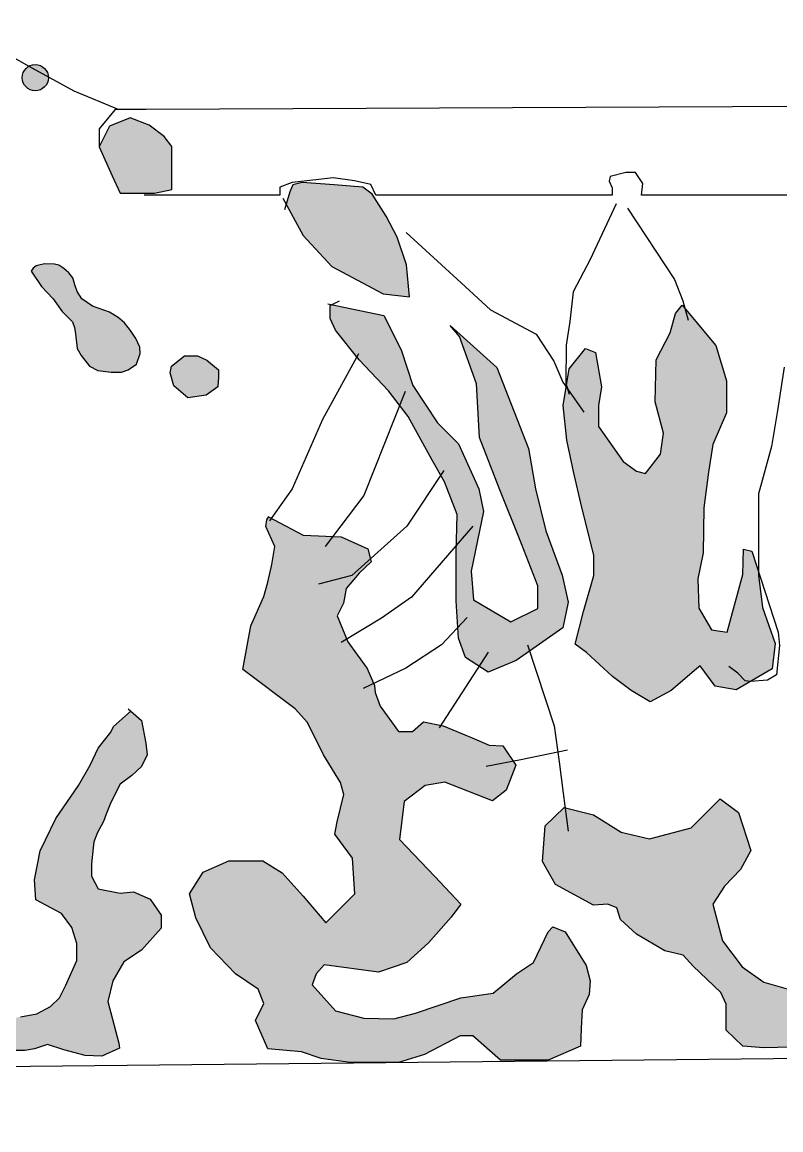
# Model space of a CAD drawing. Header units: inches. Extents: x 155 to 361, y 91 to 381.
# Drawn here: x 343.28 to 344.572, y 305.377 to 307.264 of the extents above; entities that cross this region are included whole.
import ezdxf

# ---------------------------------------------------------------- set-up
doc = ezdxf.new("R2010")
doc.units = ezdxf.units.IN
doc.header["$MEASUREMENT"] = 0
doc.layers.add('çziigi', color=10, linetype='Continuous')

msp = doc.modelspace()

# ---------------------------------------------------------------- hatches: boundary and pattern name
at = {"layer": 'çziigi'}
h = msp.add_hatch(color=256, dxfattribs=at)
h.dxf.hatch_style = 1
h.paths.add_polyline_path([(343.1052, 307.056), (343.133, 307.0272), (343.1463, 307.0133), (343.1951, 307.005), (343.2029, 307.0188), (343.1863, 307.0449), (343.1863, 307.0678), (343.1709, 307.0754), (343.1492, 307.0862), (343.133, 307.0943), (343.1049, 307.1082), (343.0797, 307.1037), (343.0043, 307.0902), (343.0379, 307.0788), (343.0758, 307.066)])
h.paths.add_polyline_path([(342.8082, 307.1657), (342.8082, 307.1879), (342.8235, 307.2091), (342.8658, 307.2318), (342.8947, 307.2473), (342.9122, 307.2567), (342.9325, 307.264), (342.98, 307.2529), (342.9986, 307.2344), (342.9986, 307.2143), (342.9779, 307.1821), (342.9779, 307.1525), (342.9779, 307.134), (342.9779, 307.1208), (342.9869, 307.1208), (342.9837, 307.105), (342.9399, 307.105), (342.8997, 307.1161), (342.8854, 307.1277), (342.8553, 307.1293), (342.8426, 307.1293), (342.8135, 307.1372)])
h.paths.add_polyline_path([(343.2803, 307.1694, -0.273332), (343.2919, 307.1889), (343.2976, 307.1857), (343.3248, 307.1707, -0.014537), (343.3249, 307.1694, -1)])
h.paths.add_polyline_path([(343.2976, 307.1857), (343.2919, 307.1889, -0.551569), (343.3248, 307.1707)])
h = msp.add_hatch(color=256, dxfattribs=at)
h.dxf.hatch_style = 1
h.paths.add_polyline_path([(343.371, 306.7331), (343.3693, 306.744), (343.3658, 306.7538), (343.3484, 306.7709), (343.3331, 306.7929), (343.3133, 306.8137), (343.2957, 306.84), (343.2989, 306.845), (343.3042, 306.8492), (343.3182, 306.8522), (343.3351, 306.852), (343.3428, 306.8501), (343.351, 306.8446), (343.36, 306.8369), (343.3666, 306.8287), (343.3701, 306.8164), (343.3742, 306.805), (343.3819, 306.7929), (343.3999, 306.7801), (343.429, 306.7702), (343.444, 306.7611), (343.4544, 306.7521), (343.4645, 306.7387), (343.4738, 306.7253), (343.4804, 306.7106), (343.4815, 306.6999), (343.4749, 306.6816), (343.4607, 306.6718), (343.4495, 306.6677), (343.4317, 306.6679), (343.409, 306.6709), (343.3948, 306.6778), (343.3808, 306.6961), (343.3737, 306.7081)])
h.paths.add_polyline_path([(343.5323, 306.6667), (343.5345, 306.6782), (343.5566, 306.6958), (343.5791, 306.6958), (343.5945, 306.6883), (343.6144, 306.672), (343.6148, 306.6592), (343.6135, 306.6429), (343.5936, 306.6284), (343.5623, 306.624), (343.5385, 306.6447)])
h.paths.add_polyline_path([(343.7296, 306.9539), (343.736, 306.9748), (343.7413, 306.9867), (343.7572, 306.9907), (343.8115, 306.9867), (343.8605, 306.9827), (343.8764, 306.9708), (343.9002, 306.9337), (343.9188, 306.898), (343.9347, 306.8504), (343.94, 306.7961), (343.8949, 306.8014), (343.8075, 306.8477), (343.7585, 306.9007)])
h.paths.add_polyline_path([(343.4113, 307.0517), (343.4291, 307.0869), (343.4643, 307.101), (343.4967, 307.0883), (343.5221, 307.0693), (343.5354, 307.0522), (343.5354, 307.0276), (343.5354, 306.9979), (343.5354, 306.9788), (343.5057, 306.9727), (343.447, 306.9727), (343.4337, 307.0021)])
h = msp.add_hatch(color=256, dxfattribs=at)
h.dxf.hatch_style = 1
h.paths.add_polyline_path([(343.8141, 306.7391), (343.8049, 306.759), (343.8049, 306.7815), (343.8072, 306.7826), (343.8963, 306.7643), (343.9254, 306.706), (343.9453, 306.6451), (343.9877, 306.5816), (344.0234, 306.5459), (344.0579, 306.4691), (344.0658, 306.4307), (344.0592, 306.3977), (344.0446, 306.3288), (344.0486, 306.2799), (344.1122, 306.2428), (344.1585, 306.2653), (344.1585, 306.3037), (344.1307, 306.3752), (344.0923, 306.4704), (344.0592, 306.5565), (344.0539, 306.6478), (344.0247, 306.7285), (344.0088, 306.7471), (344.0883, 306.6756), (344.1426, 306.5379), (344.1545, 306.4691), (344.1718, 306.3977), (344.1996, 306.3222), (344.2102, 306.2759), (344.2009, 306.2322), (344.1214, 306.1766), (344.0738, 306.1568), (344.0353, 306.1819), (344.0234, 306.215), (344.0194, 306.2785), (344.0194, 306.3593), (344.0208, 306.4254), (343.9996, 306.481), (343.9784, 306.5181), (343.9373, 306.5922), (343.9042, 306.6359), (343.8539, 306.6888)])
h = msp.add_hatch(color=256, dxfattribs=at)
h.dxf.hatch_style = 1
h.paths.add_polyline_path([(344.2334, 306.4375), (344.2193, 306.4987), (344.2078, 306.5522), (344.2015, 306.6112), (344.2117, 306.6736), (344.2397, 306.708), (344.2563, 306.7016), (344.2665, 306.643), (344.2614, 306.6112), (344.2614, 306.5755), (344.3035, 306.5156), (344.3264, 306.499), (344.3417, 306.4952), (344.3672, 306.5283), (344.3723, 306.564), (344.3583, 306.6175), (344.3596, 306.6889), (344.3838, 306.7348), (344.3927, 306.7679), (344.4042, 306.7819), (344.4616, 306.7131), (344.4795, 306.6532), (344.4795, 306.5984), (344.4565, 306.5449), (344.4488, 306.4978), (344.4412, 306.4366), (344.4399, 306.3602), (344.431, 306.3156), (344.4323, 306.2659), (344.454, 306.2289), (344.4807, 306.2251), (344.5075, 306.3232), (344.5088, 306.3665), (344.5228, 306.3627), (344.5343, 306.3273), (344.5343, 306.3219), (344.5407, 306.2671), (344.5624, 306.2056), (344.5573, 306.1623), (344.4961, 306.1266), (344.4603, 306.133), (344.4348, 306.1674), (344.4285, 306.1623), (344.3851, 306.1254), (344.3494, 306.1062), (344.3175, 306.1254), (344.2856, 306.1496), (344.241, 306.1903), (344.2219, 306.2044), (344.2359, 306.2604), (344.2538, 306.3216), (344.2538, 306.356)])
h = msp.add_hatch(color=256, dxfattribs=at)
h.dxf.hatch_style = 1
h.paths.add_polyline_path([(343.6695, 306.236), (343.6916, 306.2855), (343.6984, 306.3103), (343.7053, 306.3405), (343.7108, 306.3708), (343.6952, 306.4048), (343.6968, 306.4165), (343.7001, 306.4216), (343.7589, 306.3901), (343.8236, 306.3873), (343.869, 306.3667), (343.8745, 306.3447), (343.8539, 306.3255), (343.8319, 306.2994), (343.8277, 306.2746), (343.8167, 306.2526), (343.8346, 306.2086), (343.8676, 306.1633), (343.88, 306.1344), (343.8814, 306.122), (343.8894, 306.0993), (343.7793, 306.044), (343.7659, 306.0709), (343.7452, 306.0942), (343.6558, 306.1616)])
h.paths.add_polyline_path([(343.7934, 306.0159), (343.7793, 306.044), (343.8894, 306.0993), (343.8896, 306.0987), (343.9213, 306.056), (343.9447, 306.056), (343.9639, 306.0725), (343.997, 306.0657), (344.0465, 306.045), (344.0754, 306.0327), (344.0988, 306.0313), (344.1208, 305.9983), (344.1043, 305.9557), (344.0809, 305.9378), (343.9997, 305.9694), (343.9667, 305.9639), (343.9309, 305.9364), (343.9227, 305.8718), (343.9832, 305.8086), (344.0273, 305.7616), (344.0107, 305.7396), (343.9722, 305.6956), (343.9351, 305.6626), (343.8869, 305.6461), (343.7947, 305.6585), (343.781, 305.6433), (343.7741, 305.6241), (343.814, 305.5801), (343.8622, 305.5677), (343.9131, 305.5663), (343.9502, 305.576), (344.0273, 305.6021), (344.0823, 305.6103), (344.1222, 305.6433), (344.1511, 305.6626), (344.1758, 305.7148), (344.1841, 305.7231), (344.2047, 305.7148), (344.2405, 305.6571), (344.2474, 305.631), (344.246, 305.6076), (344.2336, 305.5815), (344.2322, 305.5499), (344.2309, 305.5196), (344.1758, 305.4962), (344.1359, 305.4962), (344.0947, 305.4962), (344.0479, 305.5375), (344.0259, 305.5375), (343.9653, 305.5059), (343.9213, 305.4921), (343.8787, 305.4921), (343.8388, 305.4921), (343.7892, 305.499), (343.7562, 305.51), (343.6984, 305.5155), (343.6778, 305.5636), (343.6916, 305.5925), (343.6819, 305.6172), (343.6434, 305.6433), (343.6008, 305.6873), (343.576, 305.7382), (343.565, 305.7794), (343.5884, 305.8165), (343.6324, 305.8358), (343.6902, 305.8358), (343.7232, 305.8152), (343.759, 305.7753), (343.7975, 305.7299), (343.847, 305.7794), (343.8429, 305.8399), (343.8126, 305.8812), (343.8168, 305.9018), (343.8278, 305.9485), (343.8223, 305.9691)])
h = msp.add_hatch(color=256, dxfattribs=at)
h.dxf.hatch_style = 1
h.paths.add_polyline_path([(343.4098, 306.0272), (343.431, 306.0546), (343.4359, 306.0646), (343.4655, 306.0904), (343.4833, 306.0746), (343.4908, 306.0359), (343.4933, 306.016), (343.4833, 305.9961), (343.4671, 305.9811), (343.4472, 305.9662), (343.431, 305.935), (343.4235, 305.9151), (343.4185, 305.9026), (343.4085, 305.8839), (343.4023, 305.8677), (343.401, 305.8578), (343.3985, 305.8303), (343.3985, 305.8092), (343.4098, 305.788), (343.4472, 305.7805), (343.4696, 305.783), (343.4983, 305.7705), (343.517, 305.7431), (343.517, 305.7207), (343.4833, 305.6833), (343.4534, 305.6634), (343.4347, 305.631), (343.426, 305.5961), (343.4447, 305.525), (343.4459, 305.5163), (343.416, 305.5026), (343.3873, 305.5039), (343.3511, 305.5138), (343.3237, 305.5226), (343.3013, 305.5151), (343.2851, 305.5126), (343.2614, 305.5126), (343.2302, 305.5126), (343.2252, 305.525), (343.2426, 305.5624), (343.2776, 305.5699), (343.305, 305.5749), (343.3287, 305.5874), (343.3437, 305.6023), (343.3549, 305.6235), (343.3736, 305.6659), (343.3736, 305.6945), (343.3649, 305.7219), (343.3474, 305.7456), (343.3038, 305.7693), (343.3013, 305.8029), (343.3112, 305.8528), (343.3374, 305.9076), (343.3761, 305.9637), (343.396, 305.9986)])
h = msp.add_hatch(color=256, dxfattribs=at)
h.dxf.hatch_style = 1
h.paths.add_polyline_path([(344.974, 305.7528), (344.9703, 305.7912), (344.9765, 305.8098), (344.9865, 305.8247), (344.9945, 305.8392), (345.0026, 305.8346), (345.0473, 305.8098), (345.0795, 305.795), (345.1019, 305.8074), (345.1068, 305.8086), (345.1391, 305.8086), (345.149, 305.8012), (345.1652, 305.7615), (345.1639, 305.7404), (345.1404, 305.7069), (345.0957, 305.6759), (345.0758, 305.6474), (345.0597, 305.5965), (345.0547, 305.5606), (345.0212, 305.5259), (344.9691, 305.5197), (344.8971, 305.5197), (344.8524, 305.5221), (344.7618, 305.5234), (344.696, 305.5209), (344.6514, 305.5197), (344.5434, 305.5172), (344.5074, 305.5197), (344.4788, 305.5469), (344.4788, 305.5916), (344.4702, 305.6114), (344.423, 305.6561), (344.4056, 305.6747), (344.3746, 305.6821), (344.3262, 305.7106), (344.2989, 305.7354), (344.2927, 305.7553), (344.2778, 305.7615), (344.253, 305.7602), (344.1884, 305.795), (344.1661, 305.8346), (344.171, 305.8954), (344.2033, 305.9264), (344.253, 305.914), (344.3001, 305.8843), (344.3485, 305.8731), (344.4193, 305.8917), (344.454, 305.9264), (344.4689, 305.9413), (344.4999, 305.9177), (344.521, 305.8532), (344.5037, 305.821), (344.4764, 305.7925), (344.4565, 305.7615), (344.4726, 305.6995), (344.5061, 305.6548), (344.5434, 305.6288), (344.6414, 305.6003), (344.6787, 305.5916), (344.732, 305.5804), (344.809, 305.6015), (344.8772, 305.6263), (344.8772, 305.6511), (344.835, 305.7032), (344.7444, 305.728), (344.7171, 305.7466), (344.7109, 305.764), (344.6824, 305.7726), (344.6489, 305.7702), (344.6327, 305.7677), (344.629, 305.8049), (344.6762, 305.8607), (344.7047, 305.8743), (344.7308, 305.8743), (344.7308, 305.847), (344.7097, 305.8408), (344.7122, 305.8148), (344.7308, 305.8074), (344.7655, 305.8086), (344.8127, 305.8309), (344.835, 305.8284), (344.8623, 305.8012), (344.8673, 305.7602), (344.8797, 305.7268), (344.8946, 305.6945), (344.9033, 305.6772), (344.9244, 305.6511), (344.9542, 305.6474), (344.9728, 305.6995)])

# ---------------------------------------------------------------- linework, layer by layer
for p, q in [((343.2976, 307.1857), (343.2437, 307.2158)), ((343.3688, 307.1465), (343.2976, 307.1857)), ((343.4455, 307.1145), (343.3688, 307.1465)), ((343.4384, 307.1154), (343.4113, 307.0823)), ((343.4915, 307.1154), (343.4384, 307.1154)), ((346.5093, 307.1294), (343.4915, 307.1154)), ((343.4643, 307.101), (343.4291, 307.0869)), ((343.4967, 307.0883), (343.4643, 307.101)), ((343.4291, 307.0869), (343.4113, 307.0517)), ((343.4113, 307.0823), (343.4113, 307.0517)), ((343.5221, 307.0693), (343.4967, 307.0883)), ((343.5354, 307.0522), (343.5221, 307.0693)), ((343.4113, 307.0517), (343.4337, 307.0021)), ((343.5354, 307.0276), (343.5354, 307.0522)), ((343.5354, 306.9979), (343.5354, 307.0276)), ((343.4337, 307.0021), (343.447, 306.9727)), ((344.2817, 307.0009), (344.2797, 306.993)), ((344.3082, 307.0077), (344.2817, 307.0009)), ((344.3249, 307.0077), (344.3082, 307.0077)), ((344.3374, 306.9893), (344.3249, 307.0077)), ((343.5354, 306.9788), (343.5354, 306.9979)), ((343.7402, 306.9909), (343.7189, 306.9831)), ((343.7189, 306.9831), (343.7189, 306.9691)), ((343.7413, 306.9867), (343.736, 306.9748)), ((343.7802, 306.9956), (343.7402, 306.9909)), ((343.7572, 306.9907), (343.7413, 306.9867)), ((343.8115, 306.9867), (343.7572, 306.9907)), ((343.8098, 306.999), (343.7802, 306.9956)), ((343.8462, 306.9935), (343.8098, 306.999)), ((343.8605, 306.9827), (343.8115, 306.9867)), ((343.8741, 306.9875), (343.8462, 306.9935)), ((343.8764, 306.9708), (343.8605, 306.9827)), ((343.8825, 306.9691), (343.8741, 306.9875)), ((344.2797, 306.993), (344.285, 306.9818)), ((344.285, 306.9818), (344.285, 306.9691)), ((344.3351, 306.9691), (344.3374, 306.9893)), ((343.447, 306.9727), (343.5057, 306.9727)), ((343.7189, 306.9691), (343.4881, 306.9691)), ((343.5057, 306.9727), (343.5354, 306.9788)), ((343.7241, 306.9642), (343.7585, 306.9007)), ((343.736, 306.9748), (343.7267, 306.9443)), ((343.9002, 306.9337), (343.8764, 306.9708)), ((344.285, 306.9691), (343.8825, 306.9691)), ((344.7078, 306.9691), (344.3351, 306.9691)), ((344.2919, 306.9546), (344.2473, 306.8597)), ((344.3109, 306.9472), (344.391, 306.8259)), ((343.9188, 306.898), (343.9002, 306.9337)), ((343.7585, 306.9007), (343.8075, 306.8477)), ((343.9347, 306.8504), (343.9188, 306.898)), ((343.9342, 306.9059), (344.0276, 306.8201)), ((343.3182, 306.8522), (343.3042, 306.8492)), ((343.3351, 306.852), (343.3182, 306.8522)), ((343.3428, 306.8501), (343.3351, 306.852)), ((343.351, 306.8446), (343.3428, 306.8501)), ((343.94, 306.7961), (343.9347, 306.8504)), ((344.2473, 306.8597), (344.2184, 306.8044)), ((343.2989, 306.845), (343.2957, 306.84)), ((343.2957, 306.84), (343.3133, 306.8137)), ((343.3042, 306.8492), (343.2989, 306.845)), ((343.36, 306.8369), (343.351, 306.8446)), ((343.3666, 306.8287), (343.36, 306.8369)), ((343.8075, 306.8477), (343.8949, 306.8014)), ((343.3133, 306.8137), (343.3331, 306.7929)), ((343.3701, 306.8164), (343.3666, 306.8287)), ((343.3742, 306.805), (343.3701, 306.8164)), ((344.0276, 306.8201), (344.0779, 306.7739)), ((344.391, 306.8259), (344.405, 306.7895)), ((343.3819, 306.7929), (343.3742, 306.805)), ((343.8949, 306.8014), (343.94, 306.7961)), ((344.2184, 306.8044), (344.2126, 306.7541)), ((343.3331, 306.7929), (343.3484, 306.7709)), ((343.3999, 306.7801), (343.3819, 306.7929)), ((343.429, 306.7702), (343.3999, 306.7801)), ((343.8005, 306.784), (343.8963, 306.7643)), ((343.8049, 306.7815), (343.8208, 306.7894)), ((343.8049, 306.759), (343.8049, 306.7815)), ((344.3927, 306.7679), (344.4042, 306.7819)), ((344.4042, 306.7819), (344.4616, 306.7131)), ((344.405, 306.7895), (344.4141, 306.7565)), ((343.3484, 306.7709), (343.3658, 306.7538)), ((343.444, 306.7611), (343.429, 306.7702)), ((343.4544, 306.7521), (343.444, 306.7611)), ((343.8141, 306.7391), (343.8049, 306.759)), ((343.8963, 306.7643), (343.9254, 306.706)), ((344.0779, 306.7739), (344.1556, 306.7326)), ((344.3838, 306.7348), (344.3927, 306.7679)), ((343.3658, 306.7538), (343.3693, 306.744)), ((343.3693, 306.744), (343.371, 306.7331)), ((343.4645, 306.7387), (343.4544, 306.7521)), ((343.4738, 306.7253), (343.4645, 306.7387)), ((343.8539, 306.6888), (343.8141, 306.7391)), ((344.0247, 306.7285), (344.0088, 306.7471)), ((344.0088, 306.7471), (344.0883, 306.6756)), ((344.2126, 306.7541), (344.2068, 306.7136)), ((343.371, 306.7331), (343.3737, 306.7081)), ((343.4804, 306.7106), (343.4738, 306.7253)), ((344.0539, 306.6478), (344.0247, 306.7285)), ((344.1556, 306.7326), (344.1853, 306.6864)), ((344.3596, 306.6889), (344.3838, 306.7348)), ((343.3737, 306.7081), (343.3808, 306.6961)), ((343.4749, 306.6816), (343.4815, 306.6999)), ((343.4815, 306.6999), (343.4804, 306.7106)), ((343.8532, 306.6993), (343.7919, 306.587)), ((343.9254, 306.706), (343.9453, 306.6451)), ((344.2068, 306.7136), (344.206, 306.6492)), ((344.2117, 306.6736), (344.2397, 306.708)), ((344.2397, 306.708), (344.2563, 306.7016)), ((344.2563, 306.7016), (344.2665, 306.643)), ((344.4616, 306.7131), (344.4795, 306.6532)), ((343.3808, 306.6961), (343.3948, 306.6778)), ((343.4607, 306.6718), (343.4749, 306.6816)), ((343.5345, 306.6782), (343.5566, 306.6958)), ((343.5566, 306.6958), (343.5791, 306.6958)), ((343.5791, 306.6958), (343.5945, 306.6883)), ((343.5945, 306.6883), (343.6144, 306.672)), ((343.9042, 306.6359), (343.8539, 306.6888)), ((344.1853, 306.6864), (344.201, 306.6509)), ((344.3583, 306.6175), (344.3596, 306.6889)), ((343.3948, 306.6778), (343.409, 306.6709)), ((343.409, 306.6709), (343.4317, 306.6679)), ((343.4317, 306.6679), (343.4495, 306.6677)), ((343.4495, 306.6677), (343.4607, 306.6718)), ((343.5323, 306.6667), (343.5345, 306.6782)), ((343.5385, 306.6447), (343.5323, 306.6667)), ((343.6144, 306.672), (343.6148, 306.6592)), ((344.0883, 306.6756), (344.1426, 306.5379)), ((344.2015, 306.6112), (344.2117, 306.6736)), ((344.5777, 306.6762), (344.5662, 306.6023)), ((343.5623, 306.624), (343.5385, 306.6447)), ((343.6135, 306.6429), (343.5936, 306.6284)), ((343.6148, 306.6592), (343.6135, 306.6429)), ((343.9453, 306.6451), (343.9877, 306.5816)), ((344.0592, 306.5565), (344.0539, 306.6478)), ((344.201, 306.6509), (344.2365, 306.5997)), ((344.206, 306.6492), (344.2118, 306.6303)), ((344.2665, 306.643), (344.2614, 306.6112)), ((344.4795, 306.6532), (344.4795, 306.5984)), ((343.5936, 306.6284), (343.5623, 306.624)), ((343.9323, 306.635), (343.8621, 306.4577)), ((343.9373, 306.5922), (343.9042, 306.6359)), ((344.2078, 306.5522), (344.2015, 306.6112)), ((344.2614, 306.6112), (344.2614, 306.5755)), ((344.3723, 306.564), (344.3583, 306.6175)), ((343.7919, 306.587), (343.74, 306.4689)), ((343.9784, 306.5181), (343.9373, 306.5922)), ((344.4795, 306.5984), (344.4565, 306.5449)), ((344.5662, 306.6023), (344.556, 306.5411)), ((343.9877, 306.5816), (344.0234, 306.5459)), ((344.2614, 306.5755), (344.3035, 306.5156)), ((344.0923, 306.4704), (344.0592, 306.5565)), ((344.2193, 306.4987), (344.2078, 306.5522)), ((344.3672, 306.5283), (344.3723, 306.564)), ((344.0234, 306.5459), (344.0579, 306.4691)), ((344.1426, 306.5379), (344.1545, 306.4691)), ((344.4565, 306.5449), (344.4488, 306.4978)), ((344.556, 306.5411), (344.5343, 306.4608)), ((343.9996, 306.481), (343.9784, 306.5181)), ((344.3035, 306.5156), (344.3264, 306.499)), ((344.3417, 306.4952), (344.3672, 306.5283)), ((343.9983, 306.5003), (343.935, 306.4055)), ((344.2334, 306.4375), (344.2193, 306.4987)), ((344.3264, 306.499), (344.3417, 306.4952)), ((344.4488, 306.4978), (344.4412, 306.4366)), ((344.0208, 306.4254), (343.9996, 306.481)), ((343.74, 306.4689), (343.7017, 306.4144)), ((343.8621, 306.4577), (343.7961, 306.3711)), ((344.0579, 306.4691), (344.0658, 306.4307)), ((344.1307, 306.3752), (344.0923, 306.4704)), ((344.1545, 306.4691), (344.1718, 306.3977)), ((344.5343, 306.4608), (344.5343, 306.3793)), ((344.2538, 306.356), (344.2334, 306.4375)), ((344.4412, 306.4366), (344.4399, 306.3602)), ((343.6952, 306.4048), (343.6968, 306.4165)), ((343.6968, 306.4165), (343.7004, 306.4221)), ((343.6998, 306.4217), (343.7589, 306.3901)), ((344.0194, 306.3593), (344.0208, 306.4254)), ((344.0658, 306.4307), (344.0592, 306.3977)), ((343.7108, 306.3708), (343.6952, 306.4048)), ((343.935, 306.4055), (343.8415, 306.3216)), ((344.0478, 306.4055), (343.9433, 306.2845)), ((344.0592, 306.3977), (344.0446, 306.3288)), ((344.1718, 306.3977), (344.1996, 306.3222)), ((343.7589, 306.3901), (343.8236, 306.3873)), ((343.8236, 306.3873), (343.869, 306.3667)), ((344.5343, 306.3793), (344.5343, 306.3219)), ((343.7053, 306.3405), (343.7108, 306.3708)), ((343.869, 306.3667), (343.8745, 306.3447)), ((344.0194, 306.2785), (344.0194, 306.3593)), ((344.1585, 306.3037), (344.1307, 306.3752)), ((344.4399, 306.3602), (344.431, 306.3156)), ((344.5075, 306.3232), (344.5088, 306.3665)), ((344.5088, 306.3665), (344.5228, 306.3627)), ((344.5228, 306.3627), (344.5674, 306.2251)), ((343.6984, 306.3103), (343.7053, 306.3405)), ((343.8745, 306.3447), (343.8539, 306.3255)), ((344.2538, 306.3216), (344.2538, 306.356)), ((343.8415, 306.3216), (343.7851, 306.3065)), ((343.8539, 306.3255), (343.8319, 306.2994)), ((344.0446, 306.3288), (344.0486, 306.2799)), ((344.1996, 306.3222), (344.2102, 306.2759)), ((344.2359, 306.2604), (344.2538, 306.3216)), ((344.4807, 306.2251), (344.5075, 306.3232)), ((344.5343, 306.3219), (344.5407, 306.2671)), ((343.6916, 306.2855), (343.6984, 306.3103)), ((344.1585, 306.2653), (344.1585, 306.3037)), ((344.431, 306.3156), (344.4323, 306.2659)), ((343.6695, 306.236), (343.6916, 306.2855)), ((343.8319, 306.2994), (343.8277, 306.2746)), ((343.9433, 306.2845), (343.8924, 306.2487)), ((343.8277, 306.2746), (343.8167, 306.2526)), ((344.0234, 306.215), (344.0194, 306.2785)), ((344.0486, 306.2799), (344.1122, 306.2428)), ((344.1122, 306.2428), (344.1585, 306.2653)), ((344.2102, 306.2759), (344.2009, 306.2322)), ((344.4323, 306.2659), (344.454, 306.2289)), ((344.5407, 306.2671), (344.5624, 306.2056)), ((343.8167, 306.2526), (343.8346, 306.2086)), ((343.8924, 306.2487), (343.8236, 306.2075)), ((344.0382, 306.2501), (343.9942, 306.2034)), ((344.2219, 306.2044), (344.2359, 306.2604)), ((343.6558, 306.1616), (343.6695, 306.236)), ((344.2009, 306.2322), (344.1214, 306.1766)), ((344.454, 306.2289), (344.4807, 306.2251)), ((343.8346, 306.2086), (343.8676, 306.1633)), ((344.0353, 306.1819), (344.0234, 306.215)), ((344.5674, 306.2251), (344.57, 306.2021)), ((343.9942, 306.2034), (343.9336, 306.1635)), ((344.074, 306.191), (343.9901, 306.0618)), ((344.1409, 306.2036), (344.1861, 306.0652)), ((344.241, 306.1903), (344.2219, 306.2044)), ((344.2856, 306.1496), (344.241, 306.1903)), ((344.5624, 306.2056), (344.5573, 306.1623)), ((344.57, 306.2021), (344.5649, 306.1525)), ((344.0738, 306.1568), (344.0353, 306.1819)), ((344.1214, 306.1766), (344.0738, 306.1568)), ((343.7452, 306.0942), (343.6558, 306.1616)), ((343.9336, 306.1635), (343.8607, 306.1291)), ((343.8676, 306.1633), (343.88, 306.1344)), ((344.4285, 306.1623), (344.3851, 306.1254)), ((344.4348, 306.1674), (344.4285, 306.1623)), ((344.4603, 306.133), (344.4348, 306.1674)), ((344.4986, 306.155), (344.4833, 306.1665)), ((344.5573, 306.1623), (344.4961, 306.1266)), ((344.5113, 306.1423), (344.4986, 306.155)), ((344.5649, 306.1525), (344.5496, 306.1435)), ((343.88, 306.1344), (343.8814, 306.122)), ((344.3175, 306.1254), (344.2856, 306.1496)), ((344.4961, 306.1266), (344.4603, 306.133)), ((344.5203, 306.141), (344.5113, 306.1423)), ((344.5496, 306.1435), (344.5203, 306.141)), ((343.8814, 306.122), (343.8896, 306.0987)), ((344.3494, 306.1062), (344.3175, 306.1254)), ((344.3851, 306.1254), (344.3494, 306.1062)), ((343.8896, 306.0987), (343.9213, 306.056)), ((343.4359, 306.0646), (343.4659, 306.0908)), ((343.4609, 306.0945), (343.4833, 306.0746)), ((343.7659, 306.0709), (343.7452, 306.0942)), ((343.431, 306.0546), (343.4359, 306.0646)), ((343.4833, 306.0746), (343.4908, 306.0359)), ((343.7934, 306.0159), (343.7659, 306.0709)), ((343.9447, 306.056), (343.9639, 306.0725)), ((343.9639, 306.0725), (343.997, 306.0657)), ((343.997, 306.0657), (344.0465, 306.045)), ((344.1861, 306.0652), (344.1946, 306.0044)), ((343.4098, 306.0272), (343.431, 306.0546)), ((343.9213, 306.056), (343.9447, 306.056)), ((344.0465, 306.045), (344.0754, 306.0327)), ((343.396, 305.9986), (343.4098, 306.0272)), ((343.4908, 306.0359), (343.4933, 306.016)), ((344.0754, 306.0327), (344.0988, 306.0313)), ((344.0988, 306.0313), (344.1208, 305.9983)), ((344.2087, 306.0242), (344.1295, 306.0073)), ((343.4933, 306.016), (343.4833, 305.9961)), ((343.8223, 305.9691), (343.7934, 306.0159)), ((344.1295, 306.0073), (344.0702, 305.996)), ((344.1946, 306.0044), (344.2016, 305.9508)), ((343.3761, 305.9637), (343.396, 305.9986)), ((343.4833, 305.9961), (343.4671, 305.9811)), ((344.1208, 305.9983), (344.1043, 305.9557)), ((343.3374, 305.9076), (343.3761, 305.9637)), ((343.4472, 305.9662), (343.431, 305.935)), ((343.4671, 305.9811), (343.4472, 305.9662)), ((343.8278, 305.9485), (343.8223, 305.9691)), ((343.9667, 305.9639), (343.9309, 305.9364)), ((343.9997, 305.9694), (343.9667, 305.9639)), ((344.0809, 305.9378), (343.9997, 305.9694)), ((343.8168, 305.9018), (343.8278, 305.9485)), ((344.1043, 305.9557), (344.0809, 305.9378)), ((344.2016, 305.9508), (344.2101, 305.8858)), ((343.431, 305.935), (343.4235, 305.9151)), ((343.9309, 305.9364), (343.9227, 305.8718)), ((344.171, 305.8954), (344.2033, 305.9264)), ((344.2033, 305.9264), (344.253, 305.914)), ((344.4193, 305.8917), (344.454, 305.9264)), ((344.454, 305.9264), (344.4689, 305.9413)), ((344.4689, 305.9413), (344.4999, 305.9177)), ((343.3112, 305.8528), (343.3374, 305.9076)), ((343.4235, 305.9151), (343.4185, 305.9026)), ((344.253, 305.914), (344.3001, 305.8843)), ((344.4999, 305.9177), (344.521, 305.8532)), ((343.4185, 305.9026), (343.4085, 305.8839)), ((343.8126, 305.8812), (343.8168, 305.9018)), ((344.1661, 305.8346), (344.171, 305.8954)), ((344.3485, 305.8731), (344.4193, 305.8917)), ((343.4085, 305.8839), (343.4023, 305.8677)), ((343.8429, 305.8399), (343.8126, 305.8812)), ((343.9227, 305.8718), (343.9832, 305.8086)), ((344.3001, 305.8843), (344.3485, 305.8731)), ((343.3013, 305.8029), (343.3112, 305.8528)), ((343.401, 305.8578), (343.3985, 305.8303)), ((343.4023, 305.8677), (343.401, 305.8578)), ((344.521, 305.8532), (344.5037, 305.821)), ((343.5884, 305.8165), (343.6324, 305.8358)), ((343.6324, 305.8358), (343.6902, 305.8358)), ((343.6902, 305.8358), (343.7232, 305.8152)), ((343.847, 305.7794), (343.8429, 305.8399)), ((344.1884, 305.795), (344.1661, 305.8346)), ((343.3985, 305.8303), (343.3985, 305.8092)), ((343.565, 305.7794), (343.5884, 305.8165)), ((343.7232, 305.8152), (343.759, 305.7753)), ((344.5037, 305.821), (344.4764, 305.7925)), ((343.3038, 305.7693), (343.3013, 305.8029)), ((343.3985, 305.8092), (343.4098, 305.788)), ((343.9832, 305.8086), (344.0273, 305.7616)), ((344.253, 305.7602), (344.1884, 305.795)), ((343.4098, 305.788), (343.4472, 305.7805)), ((343.4472, 305.7805), (343.4696, 305.783)), ((343.4696, 305.783), (343.4983, 305.7705)), ((343.576, 305.7382), (343.565, 305.7794)), ((343.759, 305.7753), (343.7975, 305.7299)), ((343.7975, 305.7299), (343.847, 305.7794)), ((344.4764, 305.7925), (344.4565, 305.7615)), ((343.3474, 305.7456), (343.3038, 305.7693)), ((343.4983, 305.7705), (343.517, 305.7431)), ((344.0273, 305.7616), (344.0107, 305.7396)), ((344.2778, 305.7615), (344.253, 305.7602)), ((344.2927, 305.7553), (344.2778, 305.7615)), ((344.4565, 305.7615), (344.4726, 305.6995)), ((343.3649, 305.7219), (343.3474, 305.7456)), ((343.517, 305.7431), (343.517, 305.7207)), ((343.6008, 305.6873), (343.576, 305.7382)), ((344.0107, 305.7396), (343.9722, 305.6956)), ((344.2989, 305.7354), (344.2927, 305.7553)), ((343.3736, 305.6945), (343.3649, 305.7219)), ((343.517, 305.7207), (343.4833, 305.6833)), ((344.1758, 305.7148), (344.1841, 305.7231)), ((344.1841, 305.7231), (344.2047, 305.7148)), ((344.3262, 305.7106), (344.2989, 305.7354)), ((344.1511, 305.6626), (344.1758, 305.7148)), ((344.2047, 305.7148), (344.2405, 305.6571)), ((344.3746, 305.6821), (344.3262, 305.7106)), ((344.4726, 305.6995), (344.5061, 305.6548)), ((343.3736, 305.6659), (343.3736, 305.6945)), ((343.4833, 305.6833), (343.4534, 305.6634)), ((343.6434, 305.6433), (343.6008, 305.6873)), ((343.9722, 305.6956), (343.9351, 305.6626)), ((344.4056, 305.6747), (344.3746, 305.6821)), ((343.3549, 305.6235), (343.3736, 305.6659)), ((343.4534, 305.6634), (343.4347, 305.631)), ((343.9351, 305.6626), (343.8869, 305.6461)), ((344.1222, 305.6433), (344.1511, 305.6626)), ((344.423, 305.6561), (344.4056, 305.6747)), ((343.6819, 305.6172), (343.6434, 305.6433)), ((343.781, 305.6433), (343.7741, 305.6241)), ((343.7947, 305.6585), (343.781, 305.6433)), ((343.8869, 305.6461), (343.7947, 305.6585)), ((344.0823, 305.6103), (344.1222, 305.6433)), ((344.2405, 305.6571), (344.2474, 305.631)), ((344.4702, 305.6114), (344.423, 305.6561)), ((344.5061, 305.6548), (344.5434, 305.6288)), ((343.3437, 305.6023), (343.3549, 305.6235)), ((343.4347, 305.631), (343.426, 305.5961)), ((343.7741, 305.6241), (343.814, 305.5801)), ((344.2474, 305.631), (344.246, 305.6076)), ((344.5434, 305.6288), (344.6414, 305.6003)), ((343.6916, 305.5925), (343.6819, 305.6172)), ((344.0273, 305.6021), (344.0823, 305.6103)), ((344.246, 305.6076), (344.2336, 305.5815)), ((344.4788, 305.5916), (344.4702, 305.6114)), ((343.305, 305.5749), (343.3287, 305.5874)), ((343.3287, 305.5874), (343.3437, 305.6023)), ((343.426, 305.5961), (343.4447, 305.525)), ((343.6778, 305.5636), (343.6916, 305.5925)), ((343.9502, 305.576), (344.0273, 305.6021)), ((344.4788, 305.5469), (344.4788, 305.5916)), ((343.2776, 305.5699), (343.305, 305.5749)), ((343.814, 305.5801), (343.8622, 305.5677)), ((343.8622, 305.5677), (343.9131, 305.5663)), ((343.9131, 305.5663), (343.9502, 305.576)), ((344.2336, 305.5815), (344.2322, 305.5499)), ((343.6984, 305.5155), (343.6778, 305.5636)), ((344.2322, 305.5499), (344.2309, 305.5196)), ((344.0259, 305.5375), (343.9653, 305.5059)), ((344.0479, 305.5375), (344.0259, 305.5375)), ((344.0947, 305.4962), (344.0479, 305.5375)), ((344.5074, 305.5197), (344.4788, 305.5469)), ((343.2851, 305.5126), (343.2614, 305.5126)), ((343.3013, 305.5151), (343.2851, 305.5126)), ((343.3237, 305.5226), (343.3013, 305.5151)), ((343.3511, 305.5138), (343.3237, 305.5226)), ((343.3873, 305.5039), (343.3511, 305.5138)), ((343.4459, 305.5163), (343.416, 305.5026)), ((343.4447, 305.525), (343.4459, 305.5163)), ((343.7562, 305.51), (343.6984, 305.5155)), ((344.2309, 305.5196), (344.1758, 305.4962)), ((344.5434, 305.5172), (344.5074, 305.5197)), ((344.6514, 305.5197), (344.5434, 305.5172)), ((345.4104, 305.507), (332.6842, 305.3773)), ((343.416, 305.5026), (343.3873, 305.5039)), ((343.7892, 305.499), (343.7562, 305.51)), ((343.8388, 305.4921), (343.7892, 305.499)), ((343.8787, 305.4921), (343.8388, 305.4921)), ((343.9213, 305.4921), (343.8787, 305.4921)), ((343.9653, 305.5059), (343.9213, 305.4921)), ((344.1359, 305.4962), (344.0947, 305.4962)), ((344.1758, 305.4962), (344.1359, 305.4962))]:
    msp.add_line(p, q, dxfattribs=at)
msp.add_circle((343.3026, 307.1694), 0.0223, dxfattribs=at)

doc.saveas('drawing.dxf')
